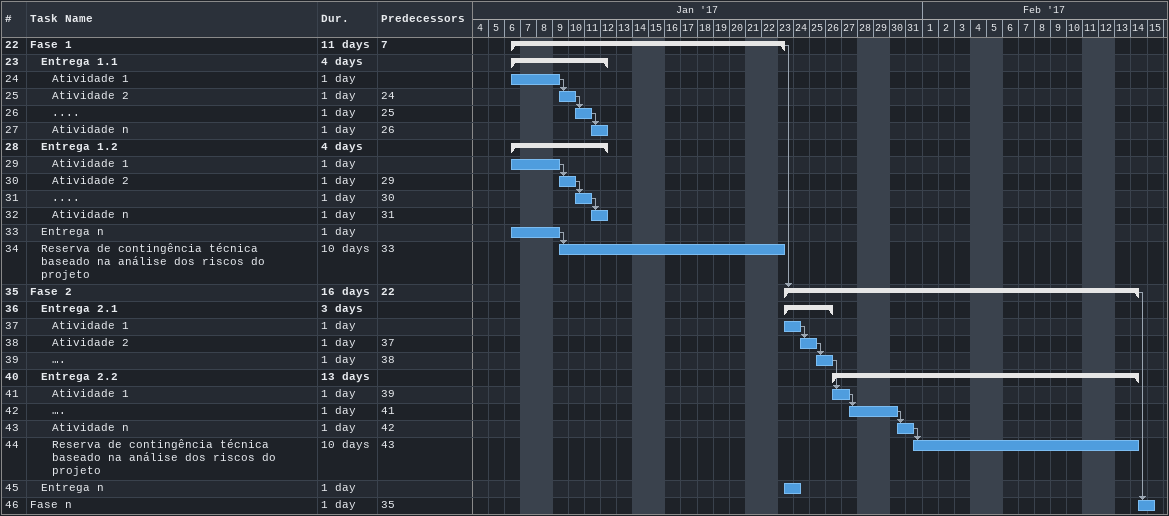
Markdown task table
| ID | Level | Task | Duration | Start | Finish | Predecessors |
|---|---|---|---|---|---|---|
| 22 | 1 | **Fase 1** | 11d | 2017-01-06 | 2017-01-23 | 7 |
| 23 | 2 | **Entrega 1.1** | 4d | 2017-01-06 | 2017-01-12 |  |
| 24 | 3 | Atividade 1 | 1d | 2017-01-06 | 2017-01-09 |  |
| 25 | 3 | Atividade 2 | 1d | 2017-01-09 | 2017-01-10 | 24 |
| 26 | 3 | .... | 1d | 2017-01-10 | 2017-01-11 | 25 |
| 27 | 3 | Atividade n | 1d | 2017-01-11 | 2017-01-12 | 26 |
| 28 | 2 | **Entrega 1.2** | 4d | 2017-01-06 | 2017-01-12 |  |
| 29 | 3 | Atividade 1 | 1d | 2017-01-06 | 2017-01-09 |  |
| 30 | 3 | Atividade 2 | 1d | 2017-01-09 | 2017-01-10 | 29 |
| 31 | 3 | .... | 1d | 2017-01-10 | 2017-01-11 | 30 |
| 32 | 3 | Atividade n | 1d | 2017-01-11 | 2017-01-12 | 31 |
| 33 | 2 | Entrega n | 1d | 2017-01-06 | 2017-01-09 |  |
| 34 | 2 | Reserva de contingência técnica baseado na análise dos riscos do projeto | 10d | 2017-01-09 | 2017-01-23 | 33 |
| 35 | 1 | **Fase 2** | 16d | 2017-01-23 | 2017-02-14 | 22 |
| 36 | 2 | **Entrega 2.1** | 3d | 2017-01-23 | 2017-01-26 |  |
| 37 | 3 | Atividade 1 | 1d | 2017-01-23 | 2017-01-24 |  |
| 38 | 3 | Atividade 2 | 1d | 2017-01-24 | 2017-01-25 | 37 |
| 39 | 3 | …. | 1d | 2017-01-25 | 2017-01-26 | 38 |
| 40 | 2 | **Entrega 2.2** | 13d | 2017-01-26 | 2017-02-14 |  |
| 41 | 3 | Atividade 1 | 1d | 2017-01-26 | 2017-01-27 | 39 |
| 42 | 3 | …. | 1d | 2017-01-27 | 2017-01-30 | 41 |
| 43 | 3 | Atividade n | 1d | 2017-01-30 | 2017-01-31 | 42 |
| 44 | 3 | Reserva de contingência técnica baseado na análise dos riscos do projeto | 10d | 2017-01-31 | 2017-02-14 | 43 |
| 45 | 2 | Entrega n | 1d | 2017-01-23 | 2017-01-24 |  |
| 46 | 1 | Fase n | 1d | 2017-02-14 | 2017-02-15 | 35 |
